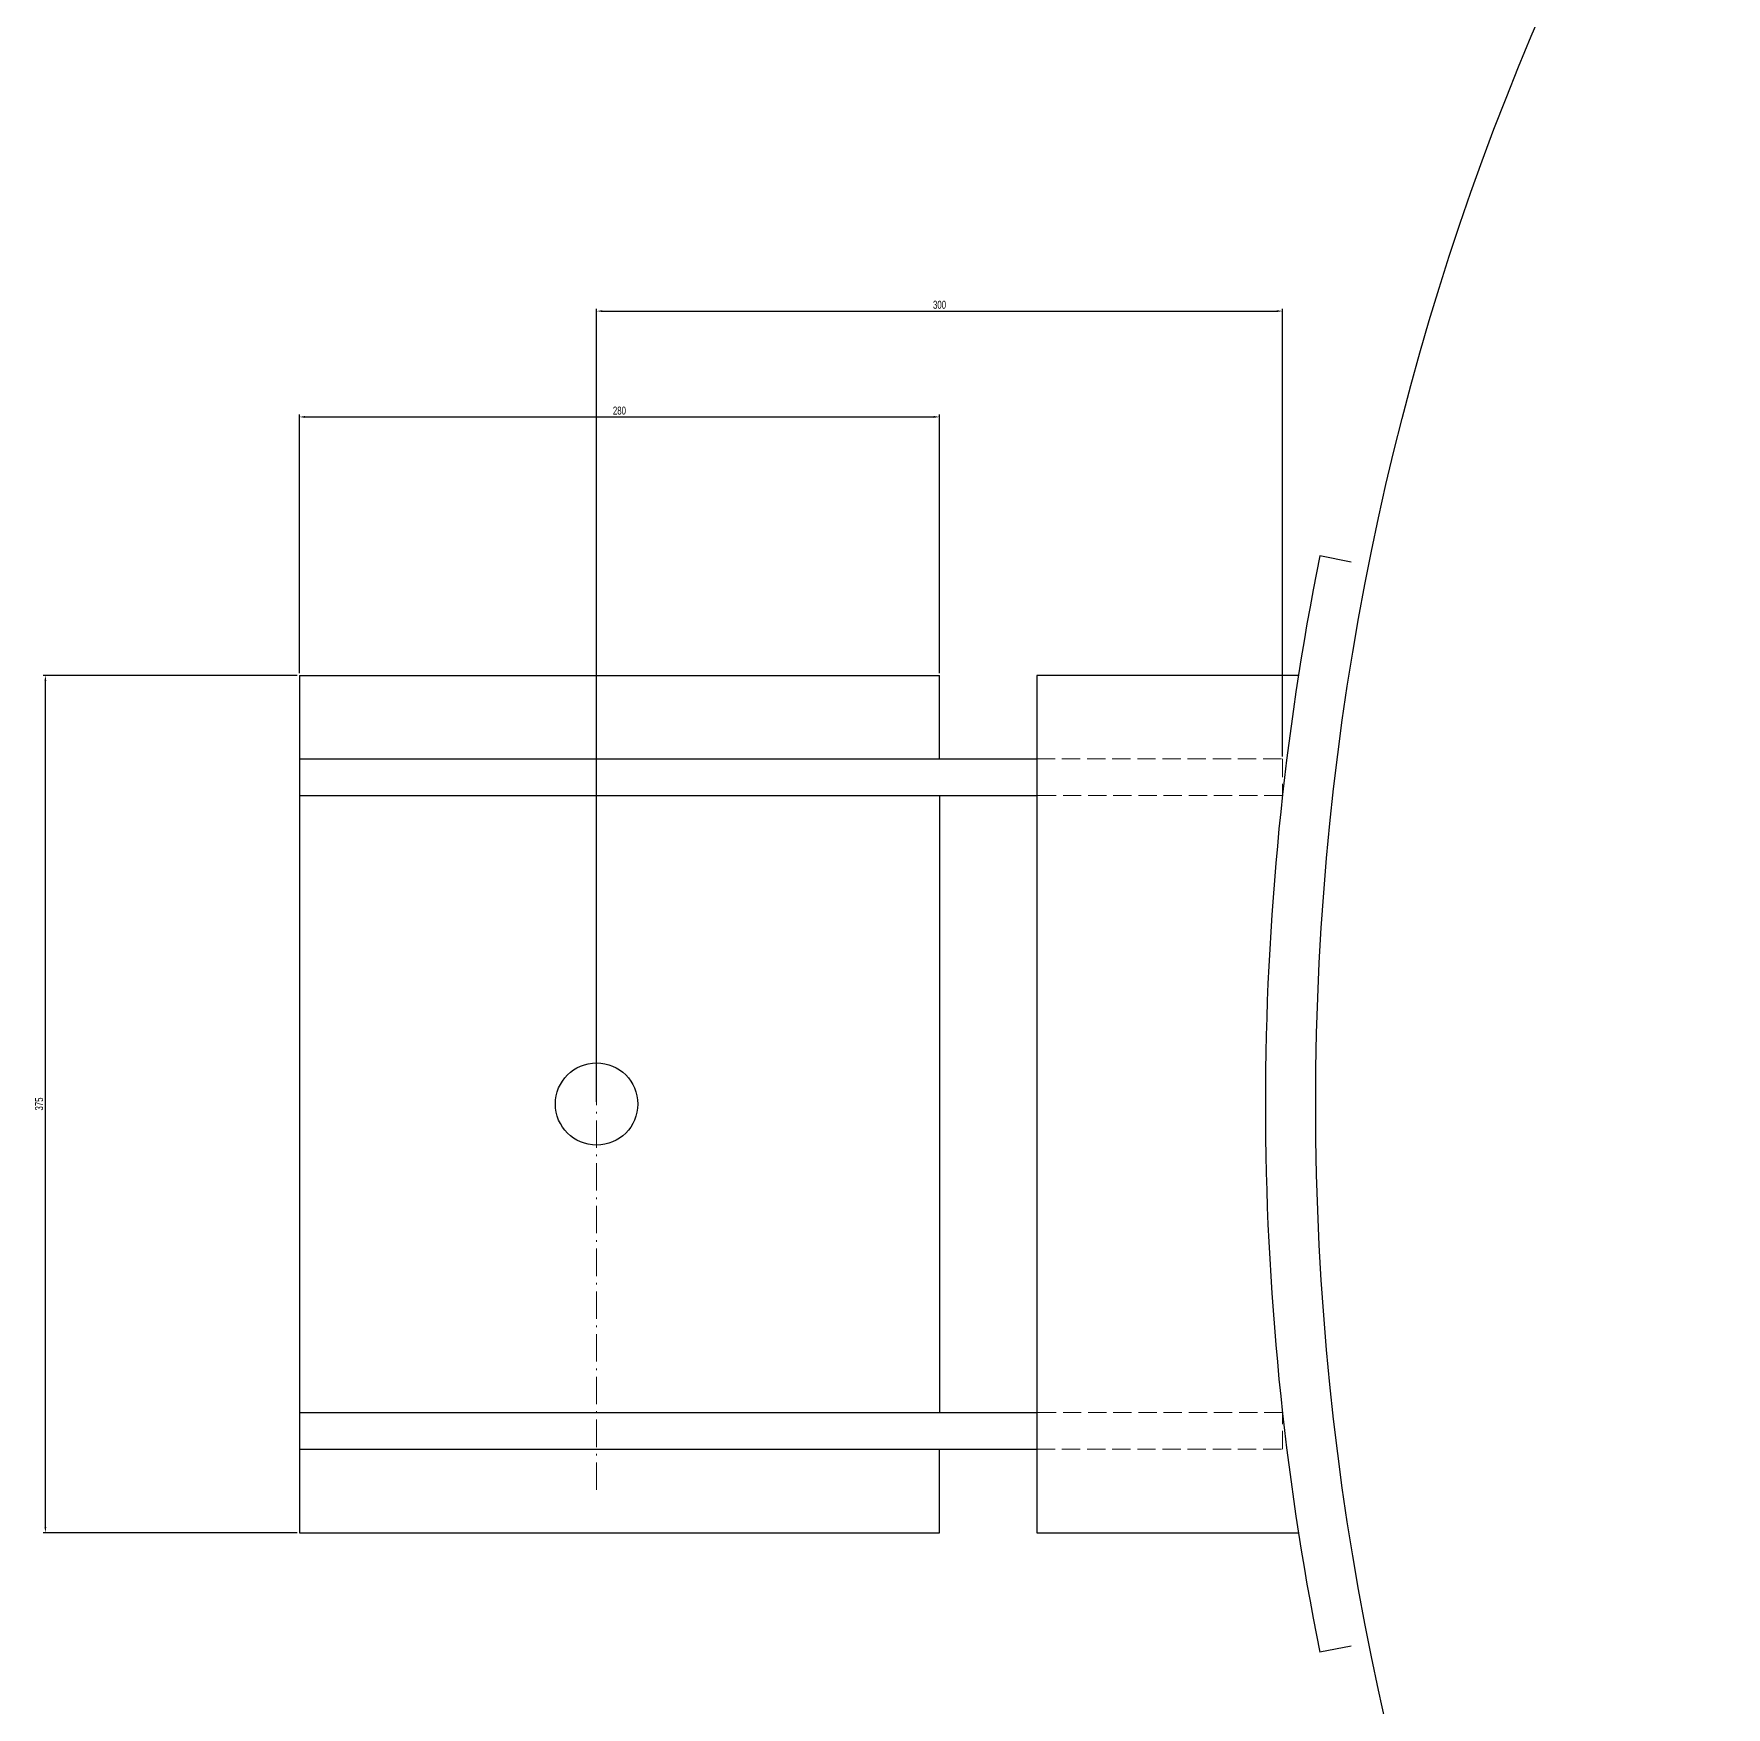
# Model space of a CAD drawing. Header units: millimetres. Extents: x -10878 to 64959, y -43701 to 1476.
# Drawn here: x 47783 to 48523, y -27006 to -26274 of the extents above; entities that cross this region are included whole.
import ezdxf

# ---------------------------------------------------------------- set-up
doc = ezdxf.new("R2010")
doc.units = ezdxf.units.MM
doc.linetypes.add('Center', pattern=[18.7, 12, -3, 0.7, -3])
doc.linetypes.add('Dashed', pattern=[11, 8, -3])
doc.layers.add('中心线', color=1, linetype='Center', lineweight=18)
doc.layers.add('虚线', color=6, linetype='Dashed', lineweight=18)
doc.styles.add('HGCAD', font='HGCAD.SHX', dxfattribs={"width": 0.75, "bigfont": 'HGCADHZ.SHX'})
doc.dimstyles.new('HGCAD$0', dxfattribs={"dimtxt": 3.5, "dimasz": 2.5, "dimexe": 1, "dimexo": 1, "dimgap": 1, "dimtad": 1, "dimdec": 1, "dimdsep": 46, "dimtxsty": 'HGCAD', "dimcen": 0, "dimadec": 1, "dimazin": 2, "dimtfac": 1, "dimtmove": 0, "dimatfit": 1, "dimfxl": 0, "dimarcsym": 0})

# ---------------------------------------------------------------- blocks, each defined once
blk = doc.blocks.new('*D66')
at = {"color": 0, "lineweight": -2, "transparency": 16777216}
for p, q in [((47899.13, -26553.88), (47899.13, -26440.85)), ((47901.63, -26441.85), (48176.63, -26441.85)), ((48179.13, -26553.88), (48179.13, -26440.85))]:
    blk.add_line(p, q, dxfattribs=at)
at = {"color": 0, "transparency": 16777216}
for points in [[(47901.63, -26441.44), (47901.63, -26442.27), (47899.13, -26441.85)], [(48176.63, -26441.44), (48176.63, -26442.27), (48179.13, -26441.85)]]:
    blk.add_solid(points, dxfattribs=at)
at = {"layer": 'Defpoints', "color": 0, "transparency": 16777216}
for p in [(48179.13, -26441.85), (47899.13, -26554.88), (48179.13, -26554.88)]:
    blk.add_point(p, dxfattribs=at)
at = {"color": 0, "transparency": 16777216, "insert": (48039.13, -26439.1), "char_height": 3.5, "attachment_point": 5, "style": 'HGCAD'}
blk.add_mtext('280', dxfattribs=at)
blk = doc.blocks.new('*D67')
at = {"color": 0, "lineweight": -2, "transparency": 16777216}
for p, q in [((47898.13, -26554.88), (47787.06, -26554.88)), ((47788.06, -26927.38), (47788.06, -26557.38)), ((47898.13, -26929.88), (47787.06, -26929.88))]:
    blk.add_line(p, q, dxfattribs=at)
at = {"color": 0, "transparency": 16777216}
for points in [[(47787.64, -26557.38), (47788.47, -26557.38), (47788.06, -26554.88)], [(47787.64, -26927.38), (47788.47, -26927.38), (47788.06, -26929.88)]]:
    blk.add_solid(points, dxfattribs=at)
at = {"layer": 'Defpoints', "color": 0, "transparency": 16777216}
for p in [(47788.06, -26554.88), (47899.13, -26554.88), (47899.13, -26929.88)]:
    blk.add_point(p, dxfattribs=at)
at = {"color": 0, "transparency": 16777216, "insert": (47785.31, -26742.38), "char_height": 3.5, "attachment_point": 5, "rotation": 90, "style": 'HGCAD'}
blk.add_mtext('375', dxfattribs=at)
blk = doc.blocks.new('*D72')
at = {"color": 0, "lineweight": -2, "transparency": 16777216}
for p, q in [((48029.13, -26741.38), (48029.13, -26394.56)), ((48031.63, -26395.56), (48326.63, -26395.56)), ((48329.13, -26590.38), (48329.13, -26394.56))]:
    blk.add_line(p, q, dxfattribs=at)
at = {"color": 0, "transparency": 16777216}
for points in [[(48031.63, -26395.15), (48031.63, -26395.98), (48029.13, -26395.56)], [(48326.63, -26395.15), (48326.63, -26395.98), (48329.13, -26395.56)]]:
    blk.add_solid(points, dxfattribs=at)
at = {"layer": 'Defpoints', "color": 0, "transparency": 16777216}
for p in [(48329.13, -26395.56), (48329.13, -26591.38), (48029.13, -26742.38)]:
    blk.add_point(p, dxfattribs=at)
at = {"color": 0, "transparency": 16777216, "insert": (48179.13, -26392.81), "char_height": 3.5, "attachment_point": 5, "style": 'HGCAD'}
blk.add_mtext('300', dxfattribs=at)

msp = doc.modelspace()

# ---------------------------------------------------------------- linework, layer by layer
for p, q in [((48359.14, -26505.31), (48345.41, -26502.56)), ((47899.13, -26554.88), (47899.13, -26929.88)), ((47899.13, -26554.88), (48179.13, -26554.88)), ((48179.13, -26591.38), (48179.13, -26554.88)), ((48336.12, -26554.88), (48221.65, -26554.88)), ((48221.65, -26554.88), (48221.65, -26929.88)), ((47899.13, -26591.38), (48221.65, -26591.38)), ((47899.13, -26607.38), (48221.65, -26607.38)), ((48179.13, -26607.38), (48179.13, -26877.38)), ((47899.13, -26877.38), (48221.65, -26877.38)), ((47899.13, -26893.38), (48221.65, -26893.38)), ((48179.13, -26929.88), (48179.13, -26893.38)), ((47899.13, -26929.88), (48179.13, -26929.88)), ((48221.65, -26929.88), (48336.12, -26929.88)), ((48359.14, -26979.45), (48345.41, -26982.2))]:
    msp.add_line(p, q)
for centre, radius in [((49543.65, -26742.38), 1200), ((48029.13, -26742.38), 18)]:
    msp.add_circle(centre, radius)
msp.add_arc((49543.65, -26742.38), 1222, 168.68232, 191.31768)
at = {"layer": '中心线', "color": 1, "linetype": 'Center'}
msp.add_line((48029.13, -26911.13), (48029.13, -26573.63), dxfattribs=at)
at = {"layer": '虚线', "color": 6, "linetype": 'Dashed'}
for p, q in [((48221.65, -26591.38), (48329.13, -26591.38)), ((48329.13, -26591.38), (48329.13, -26607.38)), ((48329.13, -26607.38), (48221.65, -26607.38)), ((48329.13, -26877.38), (48221.65, -26877.38)), ((48329.13, -26893.38), (48329.13, -26877.38)), ((48221.65, -26893.38), (48329.13, -26893.38))]:
    msp.add_line(p, q, dxfattribs=at)

# ---------------------------------------------------------------- dimensions: what is measured, and where the dimension line sits
for base, p1, p2, picture, middle in [((48329.13, -26395.56), (48029.13, -26742.38), (48329.13, -26591.38), '*D72', (48179.13, -26392.81)), ((48179.13, -26441.85), (47899.13, -26554.88), (48179.13, -26554.88), '*D66', (48039.13, -26439.1))]:
    dim = msp.add_linear_dim(base=base, p1=p1, p2=p2, dimstyle='HGCAD$0', override={"dimtfill": 0})
    dim.commit()
    dim.dimension.update_dxf_attribs({"geometry": picture, "text_midpoint": middle})
dim = msp.add_linear_dim(base=(47788.06, -26554.88), p1=(47899.13, -26929.88), p2=(47899.13, -26554.88), angle=90, dimstyle='HGCAD$0', override={"dimtfill": 0})
dim.commit()
dim.dimension.update_dxf_attribs({"geometry": '*D67', "text_midpoint": (47785.31, -26742.38)})

doc.saveas('drawing.dxf')
